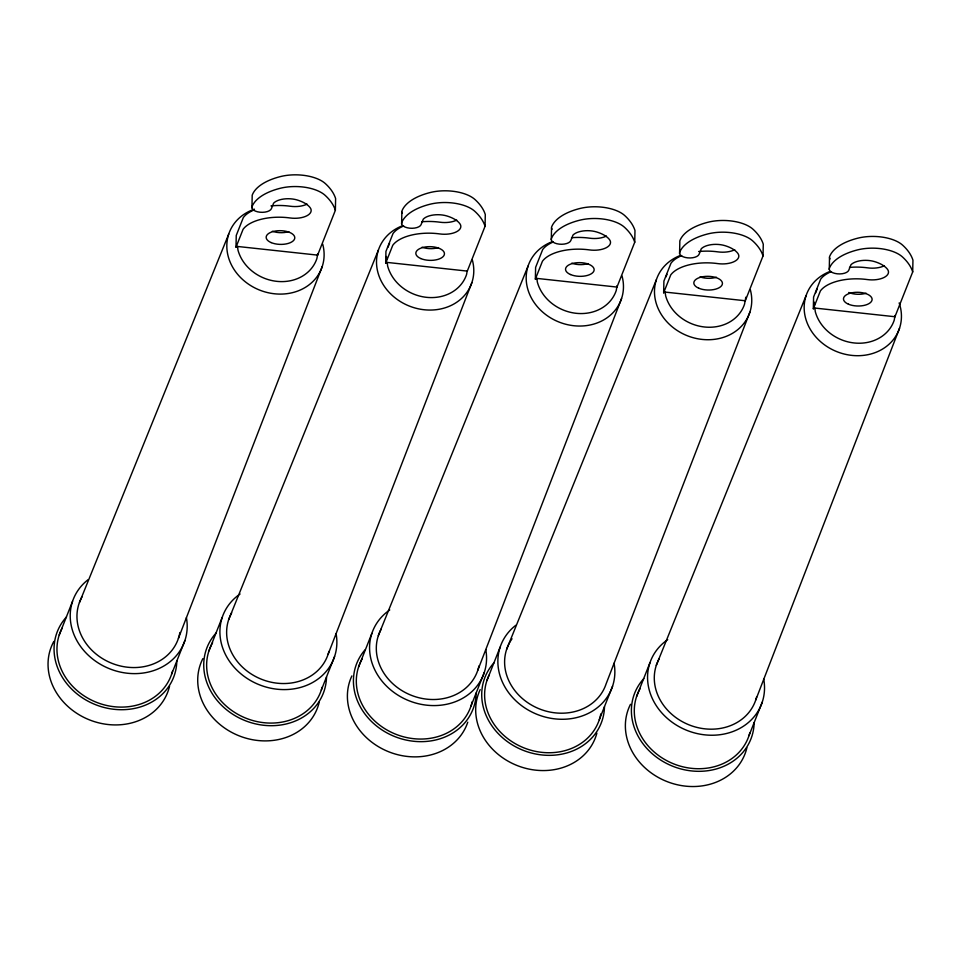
<?xml version="1.0" encoding="UTF-8"?>
<svg xmlns="http://www.w3.org/2000/svg" width="961" height="961" viewBox="0 0 961 961"><rect width="100%" height="100%" fill="white"/><g stroke="black" fill="none" stroke-linecap="round" stroke-linejoin="round"><path stroke-width="1.44" d="M251.938 207.792L252.19 196.08A9.85 4.721 1.2 0 1 252.335 194.843A56.903 27.256 1.2 0 1 280.432 176.584A32.794 15.712 1.2 0 1 325.383 183.623A96.016 45.984 1.2 0 1 335.617 198.579L335.365 210.303L317.623 255.121L237.523 246.46L236.01 247.157L236.25 235.445L243.325 217.57A39.389 18.86 1.2 0 1 253.956 210.003M401.614 223.769L401.866 212.045M403.632 225.979A39.389 18.86 1.2 0 0 393.013 233.547L385.938 251.422L385.685 263.134L387.199 262.425L467.298 271.098L485.053 226.279L485.293 214.555A96.016 45.984 1.2 0 0 475.058 199.6A32.794 15.712 1.2 0 0 430.108 192.548A56.903 27.256 1.2 0 0 402.01 210.819A9.85 4.721 1.2 0 0 402.395 213.258M551.29 239.745L551.542 228.021M553.308 241.956A39.389 18.86 1.2 0 0 542.689 249.524L535.613 267.386L535.361 279.11L536.875 278.402L616.986 287.075L634.728 242.244L634.981 230.532A96.016 45.984 1.2 0 0 624.734 215.564A32.794 15.712 1.2 0 0 579.783 208.525A56.903 27.256 1.2 0 0 551.686 226.796A9.85 4.721 1.2 0 0 552.07 229.235M679.583 253.428L679.835 241.716A9.85 4.721 1.2 0 1 679.98 240.49A56.903 27.256 1.2 0 1 708.077 222.219A32.794 15.712 1.2 0 1 753.028 229.259A96.016 45.984 1.2 0 1 763.274 244.226L763.022 255.938L745.28 300.757L665.168 292.096L663.655 292.805L663.907 281.08L670.982 263.218A39.389 18.86 1.2 0 1 681.601 255.65M829.271 269.404L829.511 257.68M831.277 271.615A39.389 18.86 1.2 0 0 820.658 279.183L813.583 297.057L813.33 308.769L814.844 308.061L894.955 316.734L912.698 271.915L912.95 260.191A96.016 45.984 1.2 0 0 902.715 245.235A32.794 15.712 1.2 0 0 857.753 238.184A56.903 27.256 1.2 0 0 829.655 256.455A9.85 4.721 1.2 0 0 830.04 258.905M317.623 255.121L317.695 253.896L316.902 258.521A41.587 35.941 21.6 0 1 276.864 281.357A41.587 35.941 21.6 0 1 237.968 250.1L237.523 246.46M616.986 287.075L617.046 285.837L616.253 290.462A41.587 35.941 21.6 0 1 576.216 313.31A41.587 35.941 21.6 0 1 537.331 282.041L536.875 278.402M745.28 300.757L745.748 297.201M894.955 316.734L895.027 315.508L894.235 320.133A41.587 35.941 21.6 0 1 854.185 342.969A41.587 35.941 21.6 0 1 815.3 311.712L814.844 308.061M467.178 270.966L466.578 274.498A41.587 35.941 21.6 0 1 426.54 297.333A41.587 35.941 21.6 0 1 387.643 266.077L387.199 262.425M745.159 300.625L744.547 304.156A41.587 35.941 21.6 0 1 704.509 326.992A41.587 35.941 21.6 0 1 665.625 295.736L665.168 292.096M178.434 638.32L322.211 266.605M328.109 654.297L471.887 282.57M477.785 670.261L621.563 298.547M749.856 312.241L606.079 683.956A52.663 45.515 21.6 0 1 535.649 707.248A52.663 45.515 21.6 0 1 512.033 638.765M755.766 699.932L899.544 328.218M59.246 634.945L72.507 601.466M236.01 247.157L243.085 229.295A39.389 18.86 1.2 0 1 290.066 217.967A16.902 8.096 1.2 0 0 306.811 215.817A16.902 8.096 1.2 0 0 310.127 207.648A30.247 14.487 1.2 0 0 297.189 199.984A16.589 7.952 1.2 0 0 273.609 203.155L271.434 208.633A9.85 4.721 1.2 0 1 259.938 212.213A9.85 4.721 1.2 0 1 252.082 206.567A56.903 27.256 1.2 0 1 280.18 188.296A32.794 15.712 1.2 0 1 325.13 195.347A96.016 45.984 1.2 0 1 335.365 210.303M171.659 674.045L184.908 640.567M208.921 650.921L222.183 617.442M385.685 263.134L392.761 245.271A39.389 18.86 1.2 0 1 439.754 233.931A16.902 8.096 1.2 0 0 456.487 231.793A16.902 8.096 1.2 0 0 459.802 223.625A30.247 14.487 1.2 0 0 446.865 215.961A16.589 7.952 1.2 0 0 423.284 219.132L421.11 224.61A9.85 4.721 1.2 0 1 409.614 228.177A9.85 4.721 1.2 0 1 401.758 222.544A56.903 27.256 1.2 0 1 429.855 204.273A32.794 15.712 1.2 0 1 474.806 211.312A96.016 45.984 1.2 0 1 485.053 226.279M321.334 690.022L334.584 656.543M358.609 666.898L371.859 633.419M535.361 279.11L542.436 261.236A39.389 18.86 1.2 0 1 589.429 249.908A16.902 8.096 1.2 0 0 606.163 247.77A16.902 8.096 1.2 0 0 609.49 239.601A30.247 14.487 1.2 0 0 596.541 231.937A16.589 7.952 1.2 0 0 572.96 235.097L570.798 240.574A9.85 4.721 1.2 0 1 559.29 244.154A9.85 4.721 1.2 0 1 551.434 238.508A56.903 27.256 1.2 0 1 579.531 220.249A32.794 15.712 1.2 0 1 624.494 227.289A96.016 45.984 1.2 0 1 634.728 242.244M471.01 705.999L484.26 672.52M486.903 680.58L500.152 647.113M663.655 292.805L670.73 274.93A39.389 18.86 1.2 0 1 717.723 263.602A16.902 8.096 1.2 0 0 734.468 261.464A16.902 8.096 1.2 0 0 737.784 253.284A30.247 14.487 1.2 0 0 724.846 245.62A16.589 7.952 1.2 0 0 701.254 248.791L699.091 254.269A9.85 4.721 1.2 0 1 687.583 257.848A9.85 4.721 1.2 0 1 679.727 252.202A56.903 27.256 1.2 0 1 707.825 233.931A32.794 15.712 1.2 0 1 752.787 240.983A96.016 45.984 1.2 0 1 763.022 255.938M599.304 719.681L612.565 686.214M636.578 696.557L649.828 663.078M813.33 308.769L820.406 290.907A39.389 18.86 1.2 0 1 867.399 279.579A16.902 8.096 1.2 0 0 884.144 277.429A16.902 8.096 1.2 0 0 887.459 269.26A30.247 14.487 1.2 0 0 874.522 261.596A16.589 7.952 1.2 0 0 850.941 264.768L848.767 270.245A9.85 4.721 1.2 0 1 837.259 273.813A9.85 4.721 1.2 0 1 829.403 268.179A56.903 27.256 1.2 0 1 857.5 249.908A32.794 15.712 1.2 0 1 902.463 256.947A96.016 45.984 1.2 0 1 912.698 271.915M748.979 735.658L762.241 702.179M228.73 234.088L78.982 603.724A52.663 45.515 21.6 0 0 117.65 665.276A52.663 45.515 21.6 0 0 179.875 632.53M228.658 619.701L378.406 250.052M378.334 635.665L528.082 266.029M506.627 649.36L656.375 279.723M656.303 665.336L806.051 295.7M814.111 302.114L814.484 305.093M386.454 256.479L386.827 259.458M186.41 617.623A59.522 51.45 21.6 0 1 110.311 669.06A59.522 51.45 21.6 0 1 88.136 579.663M288.793 231.625A14.319 6.859 1.2 0 1 272.371 231.253M169.556 686.154A62.465 53.984 21.6 0 1 90.094 720.125A62.465 53.984 21.6 0 1 53.84 641.419M176.824 661.048A62.465 53.984 21.6 0 1 95.379 704.617A62.465 53.984 21.6 0 1 66.477 616.974M172.499 671.186A59.522 51.45 21.6 0 1 96.797 702.443A59.522 51.45 21.6 0 1 62.189 628.074M307.064 204.104A16.902 8.096 1.2 0 1 290.318 206.243A39.389 18.86 1.2 0 0 270.99 205.906M79.475 602.331A52.663 45.515 21.6 0 1 81.985 596.913M322.692 244.106A49.504 42.789 21.6 0 1 290.342 293.129A49.504 42.789 21.6 0 1 230.268 262.389A49.504 42.789 21.6 0 1 254.449 209.186M763.743 679.235A59.522 51.45 21.6 0 1 686.202 730.096A59.522 51.45 21.6 0 1 667.715 639.642M866.125 293.225A14.319 6.859 1.2 0 1 848.719 292.48M746.889 747.766A62.465 53.984 21.6 0 1 668.195 782.026A62.465 53.984 21.6 0 1 630.5 704.293M754.157 722.66A62.465 53.984 21.6 0 1 672.712 766.229A62.465 53.984 21.6 0 1 643.81 678.586M749.832 732.799A59.522 51.45 21.6 0 1 673.313 763.731A59.522 51.45 21.6 0 1 640.254 688.364M884.396 265.716A16.902 8.096 1.2 0 1 867.651 267.855A39.389 18.86 1.2 0 0 849.5 267.398M756.595 697.073A52.663 45.515 21.6 0 1 689.253 724.942A52.663 45.515 21.6 0 1 659.318 658.513M899.16 302.919A49.504 42.789 21.6 0 1 870.546 354.08A49.504 42.789 21.6 0 1 808.766 326.512A49.504 42.789 21.6 0 1 829.283 271.735M815.697 292.817A41.587 35.941 21.6 0 1 817.21 289.081M336.086 633.599A59.522 51.45 21.6 0 1 258.545 684.46A59.522 51.45 21.6 0 1 240.07 594.006M438.468 247.59A14.319 6.859 1.2 0 1 422.047 247.229M319.232 702.131A62.465 53.984 21.6 0 1 240.55 736.39A62.465 53.984 21.6 0 1 202.843 658.657M326.512 677.024A62.465 53.984 21.6 0 1 245.055 720.594A62.465 53.984 21.6 0 1 216.153 632.951M322.175 687.163A59.522 51.45 21.6 0 1 245.668 718.095A59.522 51.45 21.6 0 1 212.597 642.729M456.739 220.081A16.902 8.096 1.2 0 1 439.994 222.219A39.389 18.86 1.2 0 0 421.855 221.763M328.938 651.438A52.663 45.515 21.6 0 1 261.608 679.307A52.663 45.515 21.6 0 1 231.661 612.878M472.368 260.083A49.504 42.789 21.6 0 1 440.907 308.913A49.504 42.789 21.6 0 1 380.676 279.975A49.504 42.789 21.6 0 1 401.626 226.099M388.052 247.181A41.587 35.941 21.6 0 1 389.565 243.445M485.773 649.576A59.522 51.45 21.6 0 1 408.221 700.437A59.522 51.45 21.6 0 1 389.746 609.971M588.144 263.566A14.319 6.859 1.2 0 1 571.723 263.206M476.188 692.989A62.465 53.984 21.6 0 1 395.5 736.859A62.465 53.984 21.6 0 1 364.88 650.008M467.767 722.179A62.465 53.984 21.6 0 1 388.712 751.778A62.465 53.984 21.6 0 1 351.894 675.907M472.211 701.674A59.522 51.45 21.6 0 1 396.148 734.384A59.522 51.45 21.6 0 1 362.273 658.693M606.415 236.046A16.902 8.096 1.2 0 1 589.682 238.196A39.389 18.86 1.2 0 0 571.531 237.727M478.95 665.949A52.663 45.515 21.6 0 1 412.089 695.596A52.663 45.515 21.6 0 1 381.337 628.854M622.043 276.059A49.504 42.789 21.6 0 1 590.595 324.89A49.504 42.789 21.6 0 1 530.352 295.952A49.504 42.789 21.6 0 1 551.302 242.064M614.067 663.258A59.522 51.45 21.6 0 1 537.956 714.708A59.522 51.45 21.6 0 1 515.793 625.299M716.45 277.261A14.319 6.859 1.2 0 1 700.028 276.888M596.865 733.171A62.465 53.984 21.6 0 1 518.52 766.061A62.465 53.984 21.6 0 1 480.188 689.602M604.481 706.683A62.465 53.984 21.6 0 1 523.024 750.253A62.465 53.984 21.6 0 1 494.134 662.622M600.805 713.891A59.522 51.45 21.6 0 1 526.892 748.979A59.522 51.45 21.6 0 1 489.161 675.054M734.709 249.74A16.902 8.096 1.2 0 1 717.975 251.878A39.389 18.86 1.2 0 0 698.635 251.542M750.337 289.754A49.504 42.789 21.6 0 1 718.888 338.584A49.504 42.789 21.6 0 1 658.645 309.634A49.504 42.789 21.6 0 1 679.595 255.758M666.021 276.84A41.587 35.941 21.6 0 1 666.982 274.341M271.146 242.592A14.319 6.859 1.2 0 0 294.534 239.049A14.319 6.859 1.2 0 0 275.735 230.988A14.319 6.859 1.2 0 0 271.146 242.592M848.467 304.205A14.319 6.859 1.2 0 0 871.867 300.649A14.319 6.859 1.2 0 0 853.068 292.6A14.319 6.859 1.2 0 0 848.467 304.205M420.822 258.569A14.319 6.859 1.2 0 0 444.21 255.013A14.319 6.859 1.2 0 0 425.411 246.965A14.319 6.859 1.2 0 0 420.822 258.569M570.498 274.534A14.319 6.859 1.2 0 0 593.898 270.99A14.319 6.859 1.2 0 0 575.086 262.942A14.319 6.859 1.2 0 0 570.498 274.534M698.791 288.228A14.319 6.859 1.2 0 0 722.192 284.684A14.319 6.859 1.2 0 0 703.38 276.636A14.319 6.859 1.2 0 0 698.791 288.228"/></g></svg>
